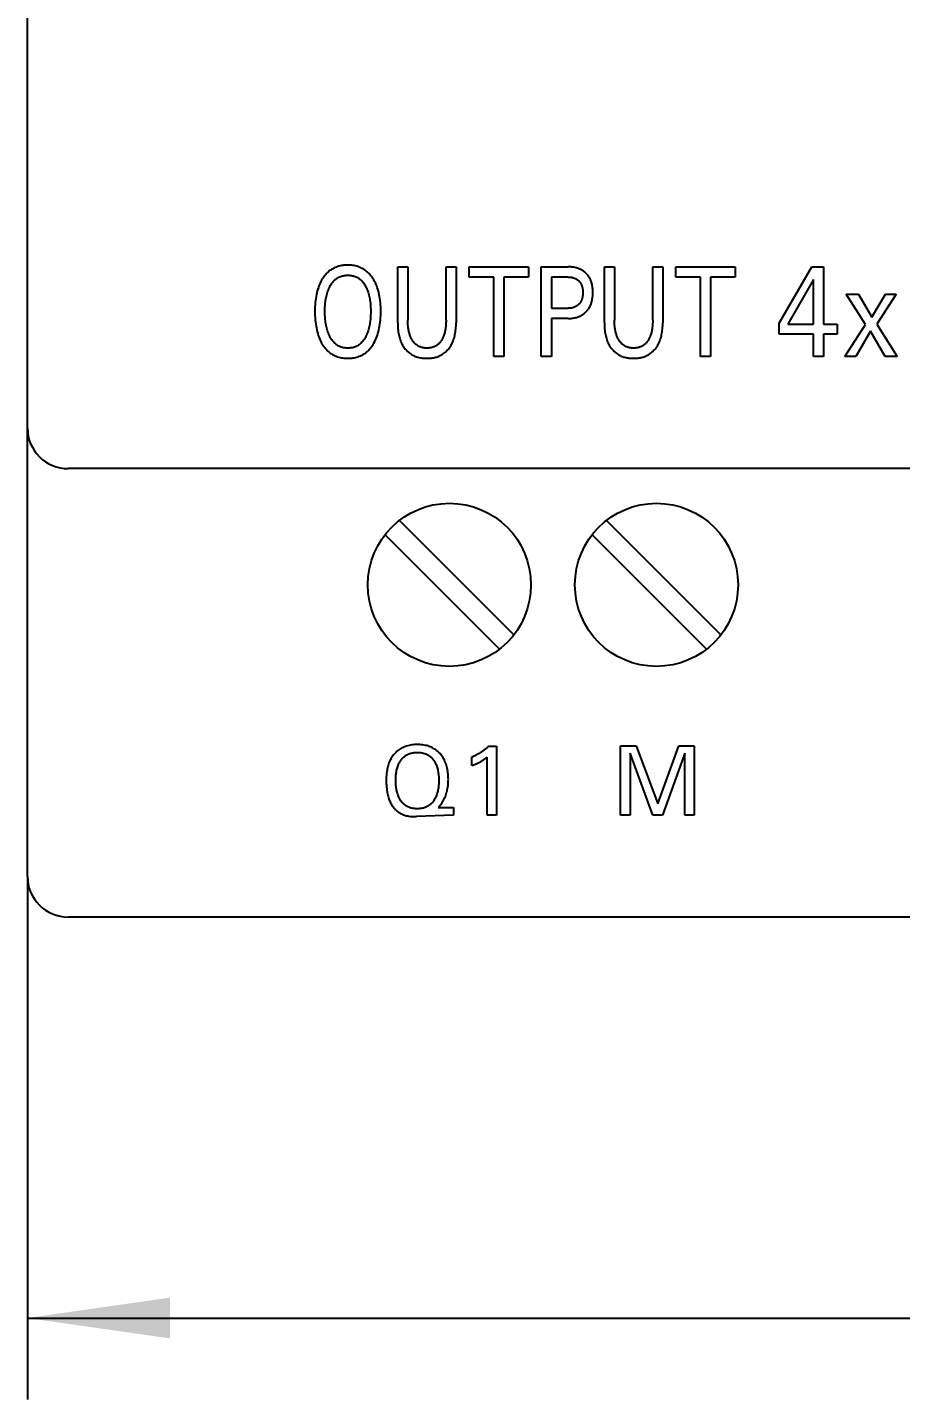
# Model space of a CAD drawing. Extents: x 0 to 420, y 0 to 297.
# Drawn here: x 136.8 to 158.21, y 151.84 to 185.49 of the extents above; entities that cross this region are included whole.
import ezdxf

# ---------------------------------------------------------------- set-up
doc = ezdxf.new("R2010")
doc.units = 0
doc.header["$LTSCALE"] = 23.1
doc.layers.get('0').update_dxf_attribs({"linetype": 'CONTINUOUS'})
doc.layers.add('10000_FRONT', color=7, linetype='CONTINUOUS')
doc.layers.add('10100_DIM_FRONT', color=7, linetype='CONTINUOUS')
doc.dimstyles.get("Standard").update_dxf_attribs({"dimtxt": 2.5, "dimasz": 2.5, "dimexe": 1.25, "dimexo": 0.625, "dimtad": 1, "dimcen": 2.5, "dimazin": 3, "dimtfac": 1, "dimtmove": 0, "dimatfit": 3})

# ---------------------------------------------------------------- blocks, each defined once
blk = doc.blocks.new('_FILLED')
at = {"color": 0, "linetype": 'BYBLOCK'}
blk.add_solid([(0, 0), (-1, 0.1429), (-1, -0.1429)], dxfattribs=at)
blk = doc.blocks.new('*D0')
at = {"layer": '10100_DIM_FRONT', "color": 7, "linetype": 'CONTINUOUS'}
for p, q in [((136.798, 164.673), (136.798, 151.841)), ((208.298, 164.673), (208.298, 151.841)), ((136.798, 153.841), (172.548, 153.841)), ((208.298, 153.841), (172.548, 153.841))]:
    blk.add_line(p, q, dxfattribs=at)
at = {"layer": '10100_DIM_FRONT', "color": 7, "linetype": 'CONTINUOUS', "xscale": 3.5, "yscale": 3.5, "zscale": 3.5, "rotation": 180}
blk.add_blockref('_FILLED', (136.798, 153.841), dxfattribs=at)
at = {"layer": '10100_DIM_FRONT', "color": 7, "linetype": 'CONTINUOUS', "xscale": 3.5, "yscale": 3.5, "zscale": 3.5}
blk.add_blockref('_FILLED', (208.298, 153.841), dxfattribs=at)

msp = doc.modelspace()

# ---------------------------------------------------------------- linework, layer by layer
at = {"layer": '10000_FRONT', "color": 7, "linetype": 'CONTINUOUS'}
for p, q in [((136.798, 164.673), (136.798, 252.673)), ((144.074, 179.389), (144.056, 179.364)), ((144.093, 179.413), (144.074, 179.389)), ((144.113, 179.437), (144.093, 179.413)), ((144.134, 179.459), (144.113, 179.437)), ((144.155, 179.481), (144.134, 179.459)), ((144.178, 179.501), (144.155, 179.481)), ((144.202, 179.521), (144.178, 179.501)), ((144.228, 179.541), (144.202, 179.521)), ((144.256, 179.559), (144.228, 179.541)), ((144.285, 179.576), (144.256, 179.559)), ((144.314, 179.592), (144.285, 179.576)), ((144.345, 179.606), (144.314, 179.592)), ((144.376, 179.619), (144.345, 179.606)), ((144.407, 179.63), (144.376, 179.619)), ((144.437, 179.639), (144.407, 179.63)), ((144.436, 179.369), (144.455, 179.378)), ((144.468, 179.647), (144.437, 179.639)), ((144.455, 179.378), (144.475, 179.386)), ((144.499, 179.653), (144.468, 179.647)), ((144.475, 179.386), (144.497, 179.394)), ((144.497, 179.394), (144.519, 179.4)), ((144.53, 179.658), (144.499, 179.653)), ((144.519, 179.4), (144.541, 179.405)), ((144.561, 179.662), (144.53, 179.658)), ((144.541, 179.405), (144.564, 179.41)), ((144.592, 179.664), (144.561, 179.662)), ((144.564, 179.41), (144.587, 179.413)), ((144.587, 179.413), (144.61, 179.415)), ((144.624, 179.666), (144.592, 179.664)), ((144.61, 179.415), (144.633, 179.416)), ((144.656, 179.666), (144.624, 179.666)), ((144.633, 179.416), (144.656, 179.417)), ((144.687, 179.666), (144.656, 179.666)), ((144.656, 179.417), (144.679, 179.416)), ((144.679, 179.416), (144.702, 179.415)), ((144.718, 179.664), (144.687, 179.666)), ((144.702, 179.415), (144.725, 179.413)), ((144.75, 179.662), (144.718, 179.664)), ((144.725, 179.413), (144.748, 179.41)), ((144.748, 179.41), (144.77, 179.405)), ((144.781, 179.658), (144.75, 179.662)), ((144.77, 179.405), (144.793, 179.4)), ((144.812, 179.653), (144.781, 179.658)), ((144.793, 179.4), (144.815, 179.394)), ((144.843, 179.646), (144.812, 179.653)), ((144.815, 179.394), (144.836, 179.386)), ((144.836, 179.386), (144.857, 179.378)), ((144.873, 179.639), (144.843, 179.646)), ((144.857, 179.378), (144.876, 179.369)), ((144.903, 179.63), (144.873, 179.639)), ((144.934, 179.619), (144.903, 179.63)), ((144.965, 179.606), (144.934, 179.619)), ((144.995, 179.592), (144.965, 179.606)), ((145.025, 179.576), (144.995, 179.592)), ((145.054, 179.559), (145.025, 179.576)), ((145.081, 179.54), (145.054, 179.559)), ((145.108, 179.52), (145.081, 179.54)), ((145.132, 179.5), (145.108, 179.52)), ((145.154, 179.48), (145.132, 179.5)), ((145.176, 179.458), (145.154, 179.48)), ((145.197, 179.435), (145.176, 179.458)), ((145.216, 179.412), (145.197, 179.435)), ((145.235, 179.388), (145.216, 179.412)), ((145.253, 179.363), (145.235, 179.388)), ((145.879, 178.252), (145.879, 179.623)), ((145.879, 179.623), (146.126, 179.623)), ((146.126, 179.623), (146.126, 178.318)), ((147.066, 178.318), (147.066, 179.623)), ((147.066, 179.623), (147.311, 179.623)), ((147.311, 179.623), (147.311, 178.252)), ((147.629, 179.373), (147.629, 179.623)), ((147.629, 179.623), (149.086, 179.623)), ((148.234, 179.373), (147.629, 179.373)), ((148.234, 177.423), (148.234, 179.373)), ((148.481, 179.373), (148.481, 177.423)), ((149.086, 179.373), (148.481, 179.373)), ((149.086, 179.623), (149.086, 179.373)), ((149.402, 177.423), (149.402, 179.623)), ((149.402, 179.623), (150.057, 179.623)), ((149.648, 179.373), (149.648, 178.606)), ((150.057, 179.373), (149.648, 179.373)), ((150.081, 179.622), (150.057, 179.623)), ((150.057, 179.373), (150.072, 179.373)), ((150.072, 179.373), (150.086, 179.372)), ((150.105, 179.621), (150.081, 179.622)), ((150.129, 179.62), (150.105, 179.621)), ((150.153, 179.618), (150.129, 179.62)), ((150.177, 179.615), (150.153, 179.618)), ((150.2, 179.611), (150.177, 179.615)), ((150.224, 179.606), (150.2, 179.611)), ((150.245, 179.602), (150.224, 179.606)), ((150.266, 179.596), (150.245, 179.602)), ((150.286, 179.59), (150.266, 179.596)), ((150.307, 179.583), (150.286, 179.59)), ((150.327, 179.575), (150.307, 179.583)), ((150.347, 179.567), (150.327, 179.575)), ((150.367, 179.558), (150.347, 179.567)), ((150.385, 179.548), (150.367, 179.558)), ((150.403, 179.538), (150.385, 179.548)), ((150.42, 179.527), (150.403, 179.538)), ((150.437, 179.515), (150.42, 179.527)), ((150.454, 179.503), (150.437, 179.515)), ((150.47, 179.49), (150.454, 179.503)), ((150.486, 179.476), (150.47, 179.49)), ((150.502, 179.46), (150.486, 179.476)), ((150.519, 179.443), (150.502, 179.46)), ((150.534, 179.426), (150.519, 179.443)), ((150.548, 179.408), (150.534, 179.426)), ((150.562, 179.389), (150.548, 179.408)), ((150.575, 179.37), (150.562, 179.389)), ((150.949, 178.252), (150.949, 179.623)), ((150.949, 179.623), (151.195, 179.623)), ((151.195, 179.623), (151.195, 178.318)), ((152.135, 178.318), (152.135, 179.623)), ((152.135, 179.623), (152.38, 179.623)), ((152.38, 179.623), (152.38, 178.252)), ((152.699, 179.373), (152.699, 179.623)), ((152.699, 179.623), (154.155, 179.623)), ((153.304, 179.373), (152.699, 179.373)), ((153.304, 177.423), (153.304, 179.373)), ((153.55, 179.373), (153.55, 177.423)), ((154.155, 179.373), (153.55, 179.373)), ((154.155, 179.623), (154.155, 179.373)), ((155.239, 178.238), (156.035, 179.623)), ((156.035, 179.623), (156.32, 179.623)), ((156.32, 179.623), (156.32, 178.213)), ((143.918, 179.074), (143.906, 179.03)), ((143.933, 179.118), (143.918, 179.074)), ((143.946, 179.155), (143.933, 179.118)), ((143.961, 179.191), (143.946, 179.155)), ((143.977, 179.226), (143.961, 179.191)), ((143.994, 179.261), (143.977, 179.226)), ((144.013, 179.296), (143.994, 179.261)), ((144.033, 179.329), (144.013, 179.296)), ((144.039, 179.339), (144.033, 179.329)), ((144.056, 179.364), (144.039, 179.339)), ((144.167, 179.031), (144.178, 179.059)), ((144.178, 179.059), (144.189, 179.087)), ((144.189, 179.087), (144.202, 179.115)), ((144.202, 179.115), (144.216, 179.142)), ((144.216, 179.142), (144.227, 179.163)), ((144.227, 179.163), (144.239, 179.184)), ((144.239, 179.184), (144.252, 179.204)), ((144.252, 179.204), (144.266, 179.223)), ((144.266, 179.223), (144.281, 179.242)), ((144.281, 179.242), (144.296, 179.261)), ((144.296, 179.261), (144.312, 179.278)), ((144.312, 179.278), (144.329, 179.295)), ((144.329, 179.295), (144.345, 179.309)), ((144.345, 179.309), (144.362, 179.323)), ((144.362, 179.323), (144.38, 179.336)), ((144.38, 179.336), (144.398, 179.348)), ((144.398, 179.348), (144.416, 179.359)), ((144.416, 179.359), (144.436, 179.369)), ((144.876, 179.369), (144.896, 179.359)), ((144.896, 179.359), (144.914, 179.348)), ((144.914, 179.348), (144.933, 179.336)), ((144.933, 179.336), (144.95, 179.323)), ((144.95, 179.323), (144.967, 179.309)), ((144.967, 179.309), (144.983, 179.295)), ((144.983, 179.295), (145, 179.278)), ((145, 179.278), (145.017, 179.261)), ((145.017, 179.261), (145.032, 179.242)), ((145.032, 179.242), (145.046, 179.223)), ((145.046, 179.223), (145.06, 179.204)), ((145.06, 179.204), (145.073, 179.184)), ((145.073, 179.184), (145.085, 179.163)), ((145.085, 179.163), (145.097, 179.142)), ((145.097, 179.142), (145.101, 179.135)), ((145.101, 179.135), (145.113, 179.109)), ((145.113, 179.109), (145.125, 179.082)), ((145.125, 179.082), (145.136, 179.055)), ((145.136, 179.055), (145.146, 179.028)), ((145.271, 179.337), (145.253, 179.363)), ((145.292, 179.302), (145.271, 179.337)), ((145.312, 179.266), (145.292, 179.302)), ((145.331, 179.23), (145.312, 179.266)), ((145.348, 179.192), (145.331, 179.23)), ((145.364, 179.154), (145.348, 179.192)), ((145.379, 179.116), (145.364, 179.154)), ((145.393, 179.072), (145.379, 179.116)), ((145.406, 179.028), (145.393, 179.072)), ((150.086, 179.372), (150.101, 179.372)), ((150.101, 179.372), (150.115, 179.37)), ((150.115, 179.37), (150.13, 179.368)), ((150.13, 179.368), (150.144, 179.366)), ((150.144, 179.366), (150.158, 179.363)), ((150.158, 179.363), (150.171, 179.36)), ((150.171, 179.36), (150.183, 179.357)), ((150.183, 179.357), (150.196, 179.353)), ((150.196, 179.353), (150.208, 179.349)), ((150.208, 179.349), (150.22, 179.344)), ((150.22, 179.344), (150.232, 179.339)), ((150.232, 179.339), (150.244, 179.334)), ((150.244, 179.334), (150.255, 179.328)), ((150.255, 179.328), (150.265, 179.322)), ((150.265, 179.322), (150.276, 179.315)), ((150.276, 179.315), (150.286, 179.308)), ((150.286, 179.308), (150.296, 179.3)), ((150.296, 179.3), (150.305, 179.293)), ((150.305, 179.293), (150.314, 179.284)), ((150.314, 179.284), (150.324, 179.275)), ((150.324, 179.275), (150.334, 179.264)), ((150.334, 179.264), (150.343, 179.254)), ((150.343, 179.254), (150.351, 179.243)), ((150.351, 179.243), (150.359, 179.231)), ((150.359, 179.231), (150.366, 179.22)), ((150.366, 179.22), (150.373, 179.208)), ((150.373, 179.208), (150.379, 179.196)), ((150.379, 179.196), (150.385, 179.184)), ((150.385, 179.184), (150.39, 179.172)), ((150.39, 179.172), (150.394, 179.16)), ((150.394, 179.16), (150.399, 179.148)), ((150.399, 179.148), (150.402, 179.136)), ((150.402, 179.136), (150.406, 179.123)), ((150.406, 179.123), (150.409, 179.11)), ((150.409, 179.11), (150.412, 179.094)), ((150.412, 179.094), (150.415, 179.077)), ((150.415, 179.077), (150.417, 179.06)), ((150.417, 179.06), (150.419, 179.043)), ((150.419, 179.043), (150.42, 179.027)), ((150.587, 179.35), (150.575, 179.37)), ((150.597, 179.331), (150.587, 179.35)), ((150.606, 179.312), (150.597, 179.331)), ((150.615, 179.292), (150.606, 179.312)), ((150.623, 179.272), (150.615, 179.292)), ((150.63, 179.252), (150.623, 179.272)), ((150.636, 179.231), (150.63, 179.252)), ((150.642, 179.211), (150.636, 179.231)), ((150.647, 179.19), (150.642, 179.211)), ((150.653, 179.163), (150.647, 179.19)), ((150.657, 179.135), (150.653, 179.163)), ((150.661, 179.107), (150.657, 179.135)), ((150.664, 179.08), (150.661, 179.107)), ((150.666, 179.052), (150.664, 179.08)), ((150.667, 179.024), (150.666, 179.052)), ((156.078, 179.309), (155.45, 178.213)), ((156.078, 178.213), (156.078, 179.309)), ((143.857, 178.746), (143.853, 178.694)), ((143.862, 178.798), (143.857, 178.746)), ((143.869, 178.85), (143.862, 178.798)), ((143.876, 178.896), (143.869, 178.85)), ((143.885, 178.941), (143.876, 178.896)), ((143.894, 178.986), (143.885, 178.941)), ((143.906, 179.03), (143.894, 178.986)), ((144.099, 178.675), (144.103, 178.722)), ((144.103, 178.722), (144.108, 178.77)), ((144.108, 178.77), (144.112, 178.804)), ((144.112, 178.804), (144.118, 178.838)), ((144.118, 178.838), (144.124, 178.872)), ((144.124, 178.872), (144.131, 178.906)), ((144.131, 178.906), (144.139, 178.939)), ((144.139, 178.939), (144.148, 178.973)), ((144.148, 178.973), (144.157, 179.002)), ((144.157, 179.002), (144.167, 179.031)), ((145.146, 179.028), (145.156, 179.001)), ((145.156, 179.001), (145.164, 178.973)), ((145.164, 178.973), (145.173, 178.939)), ((145.173, 178.939), (145.181, 178.906)), ((145.181, 178.906), (145.189, 178.872)), ((145.189, 178.872), (145.195, 178.838)), ((145.195, 178.838), (145.2, 178.804)), ((145.2, 178.804), (145.205, 178.77)), ((145.205, 178.77), (145.21, 178.722)), ((145.21, 178.722), (145.214, 178.675)), ((145.417, 178.984), (145.406, 179.028)), ((145.427, 178.939), (145.417, 178.984)), ((145.436, 178.894), (145.427, 178.939)), ((145.443, 178.849), (145.436, 178.894)), ((145.45, 178.797), (145.443, 178.849)), ((145.456, 178.745), (145.45, 178.797)), ((145.46, 178.693), (145.456, 178.745)), ((150.325, 178.708), (150.316, 178.698)), ((150.335, 178.718), (150.325, 178.708)), ((150.344, 178.729), (150.335, 178.718)), ((150.352, 178.74), (150.344, 178.729)), ((150.36, 178.752), (150.352, 178.74)), ((150.367, 178.764), (150.36, 178.752)), ((150.374, 178.776), (150.367, 178.764)), ((150.38, 178.788), (150.374, 178.776)), ((150.385, 178.799), (150.38, 178.788)), ((150.39, 178.811), (150.385, 178.799)), ((150.395, 178.824), (150.39, 178.811)), ((150.399, 178.836), (150.395, 178.824)), ((150.403, 178.849), (150.399, 178.836)), ((150.406, 178.861), (150.403, 178.849)), ((150.409, 178.874), (150.406, 178.861)), ((150.412, 178.891), (150.409, 178.874)), ((150.415, 178.908), (150.412, 178.891)), ((150.417, 178.925), (150.415, 178.908)), ((150.419, 178.942), (150.417, 178.925)), ((150.42, 178.959), (150.419, 178.942)), ((150.42, 179.027), (150.42, 179.01)), ((150.42, 179.01), (150.42, 178.993)), ((150.42, 178.993), (150.42, 178.976)), ((150.42, 178.976), (150.42, 178.959)), ((150.616, 178.695), (150.623, 178.715)), ((150.623, 178.715), (150.63, 178.736)), ((150.63, 178.736), (150.637, 178.757)), ((150.637, 178.757), (150.642, 178.778)), ((150.642, 178.778), (150.647, 178.799)), ((150.647, 178.799), (150.653, 178.827)), ((150.653, 178.827), (150.658, 178.855)), ((150.658, 178.855), (150.661, 178.883)), ((150.661, 178.883), (150.664, 178.911)), ((150.664, 178.911), (150.666, 178.939)), ((150.666, 178.939), (150.667, 178.968)), ((150.667, 178.996), (150.667, 179.024)), ((150.667, 178.968), (150.667, 178.996)), ((157.351, 178.207), (156.88, 178.955)), ((156.88, 178.955), (157.184, 178.955)), ((157.184, 178.955), (157.51, 178.389)), ((157.51, 178.389), (157.841, 178.955)), ((158.107, 178.955), (157.635, 178.221)), ((157.841, 178.955), (158.107, 178.955)), ((143.85, 178.641), (143.848, 178.589)), ((143.848, 178.589), (143.848, 178.536)), ((143.848, 178.536), (143.848, 178.482)), ((143.848, 178.482), (143.85, 178.429)), ((143.853, 178.694), (143.85, 178.641)), ((143.85, 178.429), (143.852, 178.376)), ((143.852, 178.376), (143.856, 178.322)), ((144.094, 178.533), (144.095, 178.58)), ((144.095, 178.485), (144.094, 178.533)), ((144.095, 178.58), (144.096, 178.628)), ((144.096, 178.436), (144.095, 178.485)), ((144.096, 178.628), (144.099, 178.675)), ((144.099, 178.388), (144.096, 178.436)), ((144.103, 178.34), (144.099, 178.388)), ((145.214, 178.388), (145.21, 178.339)), ((145.214, 178.675), (145.216, 178.628)), ((145.216, 178.436), (145.214, 178.388)), ((145.216, 178.628), (145.218, 178.58)), ((145.218, 178.484), (145.216, 178.436)), ((145.218, 178.58), (145.218, 178.533)), ((145.218, 178.533), (145.218, 178.484)), ((145.456, 178.323), (145.46, 178.376)), ((145.463, 178.641), (145.46, 178.693)), ((145.46, 178.376), (145.463, 178.429)), ((145.464, 178.588), (145.463, 178.641)), ((145.463, 178.429), (145.464, 178.483)), ((145.465, 178.536), (145.464, 178.588)), ((145.464, 178.483), (145.465, 178.536)), ((149.648, 178.606), (150.057, 178.606)), ((150.072, 178.606), (150.057, 178.606)), ((150.087, 178.607), (150.072, 178.606)), ((150.101, 178.608), (150.087, 178.607)), ((150.116, 178.609), (150.101, 178.608)), ((150.13, 178.611), (150.116, 178.609)), ((150.145, 178.613), (150.13, 178.611)), ((150.159, 178.616), (150.145, 178.613)), ((150.154, 178.362), (150.178, 178.365)), ((150.172, 178.619), (150.159, 178.616)), ((150.184, 178.623), (150.172, 178.619)), ((150.178, 178.365), (150.202, 178.369)), ((150.197, 178.627), (150.184, 178.623)), ((150.209, 178.631), (150.197, 178.627)), ((150.202, 178.369), (150.226, 178.373)), ((150.221, 178.636), (150.209, 178.631)), ((150.233, 178.641), (150.221, 178.636)), ((150.226, 178.373), (150.247, 178.378)), ((150.245, 178.647), (150.233, 178.641)), ((150.256, 178.653), (150.245, 178.647)), ((150.247, 178.378), (150.268, 178.384)), ((150.267, 178.659), (150.256, 178.653)), ((150.277, 178.666), (150.267, 178.659)), ((150.268, 178.384), (150.289, 178.39)), ((150.287, 178.674), (150.277, 178.666)), ((150.297, 178.681), (150.287, 178.674)), ((150.289, 178.39), (150.31, 178.398)), ((150.306, 178.69), (150.297, 178.681)), ((150.316, 178.698), (150.306, 178.69)), ((150.31, 178.398), (150.33, 178.406)), ((150.33, 178.406), (150.35, 178.414)), ((150.35, 178.414), (150.369, 178.424)), ((150.369, 178.424), (150.388, 178.434)), ((150.388, 178.434), (150.406, 178.444)), ((150.406, 178.444), (150.423, 178.456)), ((150.423, 178.456), (150.44, 178.468)), ((150.44, 178.468), (150.457, 178.48)), ((150.457, 178.48), (150.473, 178.494)), ((150.473, 178.494), (150.488, 178.508)), ((150.488, 178.508), (150.505, 178.524)), ((150.505, 178.524), (150.521, 178.541)), ((150.521, 178.541), (150.536, 178.559)), ((150.536, 178.559), (150.55, 178.577)), ((150.55, 178.577), (150.563, 178.596)), ((150.563, 178.596), (150.576, 178.616)), ((150.576, 178.616), (150.588, 178.636)), ((150.588, 178.636), (150.598, 178.655)), ((150.598, 178.655), (150.607, 178.675)), ((150.607, 178.675), (150.616, 178.695)), ((143.856, 178.322), (143.862, 178.269)), ((143.862, 178.269), (143.868, 178.216)), ((143.868, 178.216), (143.876, 178.17)), ((143.876, 178.17), (143.884, 178.124)), ((143.884, 178.124), (143.894, 178.078)), ((143.894, 178.078), (143.905, 178.033)), ((143.905, 178.033), (143.917, 177.988)), ((144.108, 178.292), (144.103, 178.34)), ((144.112, 178.257), (144.108, 178.292)), ((144.117, 178.222), (144.112, 178.257)), ((144.123, 178.188), (144.117, 178.222)), ((144.13, 178.153), (144.123, 178.188)), ((144.138, 178.119), (144.13, 178.153)), ((144.147, 178.085), (144.138, 178.119)), ((144.156, 178.056), (144.147, 178.085)), ((144.165, 178.026), (144.156, 178.056)), ((145.157, 178.055), (145.147, 178.026)), ((145.165, 178.084), (145.157, 178.055)), ((145.174, 178.118), (145.165, 178.084)), ((145.182, 178.153), (145.174, 178.118)), ((145.189, 178.187), (145.182, 178.153)), ((145.195, 178.222), (145.189, 178.187)), ((145.2, 178.256), (145.195, 178.222)), ((145.205, 178.291), (145.2, 178.256)), ((145.21, 178.339), (145.205, 178.291)), ((145.395, 177.989), (145.408, 178.033)), ((145.408, 178.033), (145.419, 178.079)), ((145.419, 178.079), (145.428, 178.124)), ((145.428, 178.124), (145.437, 178.17)), ((145.437, 178.17), (145.444, 178.216)), ((145.444, 178.216), (145.451, 178.269)), ((145.451, 178.269), (145.456, 178.323)), ((145.879, 178.252), (145.88, 178.215)), ((145.88, 178.215), (145.881, 178.179)), ((145.881, 178.179), (145.883, 178.142)), ((145.883, 178.142), (145.886, 178.105)), ((145.886, 178.105), (145.889, 178.068)), ((145.889, 178.068), (145.894, 178.032)), ((145.894, 178.032), (145.9, 177.995)), ((146.126, 178.286), (146.126, 178.318)), ((146.127, 178.254), (146.126, 178.286)), ((146.129, 178.223), (146.127, 178.254)), ((146.131, 178.191), (146.129, 178.223)), ((146.134, 178.159), (146.131, 178.191)), ((146.138, 178.128), (146.134, 178.159)), ((146.141, 178.104), (146.138, 178.128)), ((146.145, 178.081), (146.141, 178.104)), ((146.15, 178.058), (146.145, 178.081)), ((146.155, 178.035), (146.15, 178.058)), ((146.16, 178.012), (146.155, 178.035)), ((147.037, 178.034), (147.032, 178.011)), ((147.042, 178.057), (147.037, 178.034)), ((147.047, 178.08), (147.042, 178.057)), ((147.05, 178.104), (147.047, 178.08)), ((147.054, 178.127), (147.05, 178.104)), ((147.058, 178.159), (147.054, 178.127)), ((147.061, 178.191), (147.058, 178.159)), ((147.063, 178.222), (147.061, 178.191)), ((147.064, 178.254), (147.063, 178.222)), ((147.065, 178.286), (147.064, 178.254)), ((147.066, 178.318), (147.065, 178.286)), ((147.29, 177.995), (147.296, 178.032)), ((147.296, 178.032), (147.301, 178.068)), ((147.301, 178.068), (147.305, 178.105)), ((147.305, 178.105), (147.308, 178.142)), ((147.308, 178.142), (147.31, 178.179)), ((147.31, 178.179), (147.311, 178.215)), ((147.311, 178.215), (147.311, 178.252)), ((149.648, 178.357), (149.648, 177.423)), ((150.057, 178.357), (149.648, 178.357)), ((150.057, 178.357), (150.082, 178.357)), ((150.082, 178.357), (150.106, 178.358)), ((150.106, 178.358), (150.13, 178.359)), ((150.13, 178.359), (150.154, 178.362)), ((150.949, 178.252), (150.949, 178.215)), ((150.949, 178.215), (150.95, 178.179)), ((150.95, 178.179), (150.952, 178.142)), ((150.952, 178.142), (150.955, 178.105)), ((150.955, 178.105), (150.959, 178.068)), ((150.959, 178.068), (150.963, 178.032)), ((150.963, 178.032), (150.969, 177.995)), ((151.196, 178.286), (151.195, 178.318)), ((151.196, 178.254), (151.196, 178.286)), ((151.198, 178.223), (151.196, 178.254)), ((151.2, 178.191), (151.198, 178.223)), ((151.203, 178.159), (151.2, 178.191)), ((151.207, 178.128), (151.203, 178.159)), ((151.211, 178.104), (151.207, 178.128)), ((151.215, 178.081), (151.211, 178.104)), ((151.219, 178.058), (151.215, 178.081)), ((151.224, 178.035), (151.219, 178.058)), ((151.23, 178.012), (151.224, 178.035)), ((152.107, 178.034), (152.101, 178.011)), ((152.112, 178.057), (152.107, 178.034)), ((152.116, 178.08), (152.112, 178.057)), ((152.12, 178.104), (152.116, 178.08)), ((152.123, 178.127), (152.12, 178.104)), ((152.127, 178.159), (152.123, 178.127)), ((152.13, 178.191), (152.127, 178.159)), ((152.132, 178.222), (152.13, 178.191)), ((152.134, 178.254), (152.132, 178.222)), ((152.135, 178.286), (152.134, 178.254)), ((152.135, 178.318), (152.135, 178.286)), ((152.36, 177.995), (152.366, 178.032)), ((152.366, 178.032), (152.37, 178.068)), ((152.37, 178.068), (152.374, 178.105)), ((152.374, 178.105), (152.377, 178.142)), ((152.377, 178.142), (152.379, 178.179)), ((152.379, 178.179), (152.38, 178.215)), ((152.38, 178.215), (152.38, 178.252)), ((155.239, 177.973), (155.239, 178.238)), ((155.45, 178.213), (156.078, 178.213)), ((156.32, 178.213), (156.661, 178.213)), ((156.661, 178.213), (156.661, 177.973)), ((156.845, 177.423), (157.351, 178.207)), ((157.474, 178.043), (157.116, 177.423)), ((157.835, 177.423), (157.474, 178.043)), ((157.635, 178.221), (158.127, 177.423)), ((143.917, 177.988), (143.931, 177.943)), ((143.931, 177.943), (143.945, 177.904)), ((143.945, 177.904), (143.96, 177.866)), ((143.96, 177.866), (143.977, 177.827)), ((143.977, 177.827), (143.995, 177.79)), ((143.995, 177.79), (144.014, 177.753)), ((144.014, 177.753), (144.036, 177.717)), ((144.036, 177.717), (144.052, 177.691)), ((144.052, 177.691), (144.07, 177.666)), ((144.176, 177.997), (144.165, 178.026)), ((144.187, 177.968), (144.176, 177.997)), ((144.2, 177.94), (144.187, 177.968)), ((144.213, 177.912), (144.2, 177.94)), ((144.225, 177.891), (144.213, 177.912)), ((144.237, 177.87), (144.225, 177.891)), ((144.25, 177.849), (144.237, 177.87)), ((144.263, 177.829), (144.25, 177.849)), ((144.278, 177.809), (144.263, 177.829)), ((144.293, 177.79), (144.278, 177.809)), ((144.309, 177.772), (144.293, 177.79)), ((144.326, 177.755), (144.309, 177.772)), ((144.342, 177.74), (144.326, 177.755)), ((144.359, 177.726), (144.342, 177.74)), ((144.377, 177.712), (144.359, 177.726)), ((144.395, 177.7), (144.377, 177.712)), ((144.414, 177.688), (144.395, 177.7)), ((144.916, 177.7), (144.898, 177.688)), ((144.935, 177.712), (144.916, 177.7)), ((144.952, 177.726), (144.935, 177.712)), ((144.969, 177.74), (144.952, 177.726)), ((144.986, 177.755), (144.969, 177.74)), ((145.003, 177.772), (144.986, 177.755)), ((145.019, 177.79), (145.003, 177.772)), ((145.035, 177.809), (145.019, 177.79)), ((145.049, 177.829), (145.035, 177.809)), ((145.063, 177.849), (145.049, 177.829)), ((145.076, 177.87), (145.063, 177.849)), ((145.088, 177.891), (145.076, 177.87)), ((145.099, 177.912), (145.088, 177.891)), ((145.113, 177.94), (145.099, 177.912)), ((145.125, 177.968), (145.113, 177.94)), ((145.137, 177.997), (145.125, 177.968)), ((145.147, 178.026), (145.137, 177.997)), ((145.241, 177.667), (145.259, 177.693)), ((145.259, 177.693), (145.276, 177.719)), ((145.276, 177.719), (145.297, 177.755)), ((145.297, 177.755), (145.317, 177.791)), ((145.317, 177.791), (145.335, 177.829)), ((145.335, 177.829), (145.352, 177.867)), ((145.352, 177.867), (145.367, 177.905)), ((145.367, 177.905), (145.381, 177.944)), ((145.381, 177.944), (145.395, 177.989)), ((145.9, 177.995), (145.906, 177.964)), ((145.906, 177.964), (145.913, 177.933)), ((145.913, 177.933), (145.921, 177.902)), ((145.921, 177.902), (145.93, 177.871)), ((145.93, 177.871), (145.939, 177.84)), ((145.939, 177.84), (145.95, 177.81)), ((145.95, 177.81), (145.962, 177.781)), ((145.962, 177.781), (145.974, 177.754)), ((145.974, 177.754), (145.987, 177.728)), ((145.987, 177.728), (146.001, 177.703)), ((146.001, 177.703), (146.016, 177.678)), ((146.167, 177.989), (146.16, 178.012)), ((146.174, 177.966), (146.167, 177.989)), ((146.18, 177.946), (146.174, 177.966)), ((146.188, 177.927), (146.18, 177.946)), ((146.196, 177.907), (146.188, 177.927)), ((146.204, 177.888), (146.196, 177.907)), ((146.213, 177.869), (146.204, 177.888)), ((146.223, 177.851), (146.213, 177.869)), ((146.233, 177.833), (146.223, 177.851)), ((146.242, 177.819), (146.233, 177.833)), ((146.251, 177.805), (146.242, 177.819)), ((146.261, 177.792), (146.251, 177.805)), ((146.271, 177.778), (146.261, 177.792)), ((146.281, 177.766), (146.271, 177.778)), ((146.292, 177.753), (146.281, 177.766)), ((146.303, 177.741), (146.292, 177.753)), ((146.315, 177.73), (146.303, 177.741)), ((146.328, 177.719), (146.315, 177.73)), ((146.341, 177.708), (146.328, 177.719)), ((146.355, 177.698), (146.341, 177.708)), ((146.37, 177.689), (146.355, 177.698)), ((146.838, 177.698), (146.823, 177.688)), ((146.852, 177.708), (146.838, 177.698)), ((146.866, 177.719), (146.852, 177.708)), ((146.878, 177.73), (146.866, 177.719)), ((146.89, 177.741), (146.878, 177.73)), ((146.901, 177.753), (146.89, 177.741)), ((146.912, 177.766), (146.901, 177.753)), ((146.922, 177.778), (146.912, 177.766)), ((146.932, 177.792), (146.922, 177.778)), ((146.942, 177.805), (146.932, 177.792)), ((146.951, 177.819), (146.942, 177.805)), ((146.96, 177.833), (146.951, 177.819)), ((146.97, 177.851), (146.96, 177.833)), ((146.979, 177.869), (146.97, 177.851)), ((146.988, 177.888), (146.979, 177.869)), ((146.997, 177.907), (146.988, 177.888)), ((147.005, 177.926), (146.997, 177.907)), ((147.012, 177.946), (147.005, 177.926)), ((147.018, 177.966), (147.012, 177.946)), ((147.025, 177.988), (147.018, 177.966)), ((147.032, 178.011), (147.025, 177.988)), ((147.174, 177.678), (147.189, 177.703)), ((147.189, 177.703), (147.203, 177.728)), ((147.203, 177.728), (147.216, 177.754)), ((147.216, 177.754), (147.228, 177.781)), ((147.228, 177.781), (147.24, 177.81)), ((147.24, 177.81), (147.251, 177.84)), ((147.251, 177.84), (147.261, 177.871)), ((147.261, 177.871), (147.27, 177.902)), ((147.27, 177.902), (147.277, 177.933)), ((147.277, 177.933), (147.284, 177.964)), ((147.284, 177.964), (147.29, 177.995)), ((150.969, 177.995), (150.975, 177.964)), ((150.975, 177.964), (150.982, 177.933)), ((150.982, 177.933), (150.99, 177.902)), ((150.99, 177.902), (150.999, 177.871)), ((150.999, 177.871), (151.009, 177.84)), ((151.009, 177.84), (151.02, 177.81)), ((151.02, 177.81), (151.032, 177.781)), ((151.032, 177.781), (151.044, 177.754)), ((151.044, 177.754), (151.057, 177.728)), ((151.057, 177.728), (151.07, 177.703)), ((151.07, 177.703), (151.085, 177.678)), ((151.236, 177.989), (151.23, 178.012)), ((151.243, 177.966), (151.236, 177.989)), ((151.25, 177.946), (151.243, 177.966)), ((151.257, 177.927), (151.25, 177.946)), ((151.265, 177.907), (151.257, 177.927)), ((151.273, 177.888), (151.265, 177.907)), ((151.282, 177.869), (151.273, 177.888)), ((151.292, 177.851), (151.282, 177.869)), ((151.303, 177.833), (151.292, 177.851)), ((151.311, 177.819), (151.303, 177.833)), ((151.32, 177.805), (151.311, 177.819)), ((151.33, 177.792), (151.32, 177.805)), ((151.34, 177.778), (151.33, 177.792)), ((151.35, 177.766), (151.34, 177.778)), ((151.361, 177.753), (151.35, 177.766)), ((151.373, 177.741), (151.361, 177.753)), ((151.385, 177.73), (151.373, 177.741)), ((151.397, 177.719), (151.385, 177.73)), ((151.411, 177.708), (151.397, 177.719)), ((151.425, 177.698), (151.411, 177.708)), ((151.439, 177.689), (151.425, 177.698)), ((151.907, 177.698), (151.893, 177.688)), ((151.922, 177.708), (151.907, 177.698)), ((151.935, 177.719), (151.922, 177.708)), ((151.947, 177.73), (151.935, 177.719)), ((151.959, 177.741), (151.947, 177.73)), ((151.971, 177.753), (151.959, 177.741)), ((151.981, 177.766), (151.971, 177.753)), ((151.992, 177.778), (151.981, 177.766)), ((152.002, 177.792), (151.992, 177.778)), ((152.011, 177.805), (152.002, 177.792)), ((152.02, 177.819), (152.011, 177.805)), ((152.029, 177.833), (152.02, 177.819)), ((152.039, 177.851), (152.029, 177.833)), ((152.049, 177.869), (152.039, 177.851)), ((152.058, 177.888), (152.049, 177.869)), ((152.066, 177.907), (152.058, 177.888)), ((152.074, 177.926), (152.066, 177.907)), ((152.081, 177.946), (152.074, 177.926)), ((152.088, 177.966), (152.081, 177.946)), ((152.095, 177.988), (152.088, 177.966)), ((152.101, 178.011), (152.095, 177.988)), ((152.244, 177.678), (152.259, 177.703)), ((152.259, 177.703), (152.272, 177.728)), ((152.272, 177.728), (152.285, 177.754)), ((152.285, 177.754), (152.297, 177.781)), ((152.297, 177.781), (152.309, 177.81)), ((152.309, 177.81), (152.32, 177.84)), ((152.32, 177.84), (152.33, 177.871)), ((152.33, 177.871), (152.339, 177.902)), ((152.339, 177.902), (152.347, 177.933)), ((152.347, 177.933), (152.354, 177.964)), ((152.354, 177.964), (152.36, 177.995)), ((156.078, 177.973), (155.239, 177.973)), ((156.078, 177.423), (156.078, 177.973)), ((156.32, 177.973), (156.32, 177.423)), ((156.661, 177.973), (156.32, 177.973)), ((144.07, 177.666), (144.089, 177.641)), ((144.089, 177.641), (144.109, 177.617)), ((144.109, 177.617), (144.13, 177.593)), ((144.13, 177.593), (144.151, 177.571)), ((144.151, 177.571), (144.174, 177.55)), ((144.174, 177.55), (144.198, 177.529)), ((144.198, 177.529), (144.224, 177.509)), ((144.224, 177.509), (144.252, 177.49)), ((144.252, 177.49), (144.281, 177.472)), ((144.281, 177.472), (144.311, 177.456)), ((144.311, 177.456), (144.341, 177.441)), ((144.341, 177.441), (144.373, 177.428)), ((144.373, 177.428), (144.404, 177.417)), ((144.404, 177.417), (144.435, 177.407)), ((144.433, 177.678), (144.414, 177.688)), ((144.453, 177.668), (144.433, 177.678)), ((144.435, 177.407), (144.466, 177.399)), ((144.474, 177.66), (144.453, 177.668)), ((144.466, 177.399), (144.497, 177.393)), ((144.495, 177.652), (144.474, 177.66)), ((144.518, 177.646), (144.495, 177.652)), ((144.497, 177.393), (144.528, 177.388)), ((144.54, 177.64), (144.518, 177.646)), ((144.528, 177.388), (144.56, 177.384)), ((144.563, 177.636), (144.54, 177.64)), ((144.56, 177.384), (144.592, 177.381)), ((144.586, 177.633), (144.563, 177.636)), ((144.609, 177.63), (144.586, 177.633)), ((144.592, 177.381), (144.624, 177.38)), ((144.632, 177.629), (144.609, 177.63)), ((144.624, 177.38), (144.656, 177.379)), ((144.656, 177.628), (144.632, 177.629)), ((144.679, 177.629), (144.656, 177.628)), ((144.656, 177.379), (144.688, 177.38)), ((144.702, 177.63), (144.679, 177.629)), ((144.688, 177.38), (144.719, 177.381)), ((144.725, 177.633), (144.702, 177.63)), ((144.719, 177.381), (144.751, 177.384)), ((144.748, 177.636), (144.725, 177.633)), ((144.771, 177.64), (144.748, 177.636)), ((144.751, 177.384), (144.783, 177.388)), ((144.794, 177.646), (144.771, 177.64)), ((144.783, 177.388), (144.814, 177.393)), ((144.816, 177.652), (144.794, 177.646)), ((144.814, 177.393), (144.845, 177.4)), ((144.838, 177.66), (144.816, 177.652)), ((144.858, 177.668), (144.838, 177.66)), ((144.845, 177.4), (144.876, 177.407)), ((144.878, 177.678), (144.858, 177.668)), ((144.876, 177.407), (144.906, 177.417)), ((144.898, 177.688), (144.878, 177.678)), ((144.906, 177.417), (144.938, 177.428)), ((144.938, 177.428), (144.969, 177.441)), ((144.969, 177.441), (145, 177.456)), ((145, 177.456), (145.03, 177.472)), ((145.03, 177.472), (145.058, 177.49)), ((145.058, 177.49), (145.086, 177.509)), ((145.086, 177.509), (145.113, 177.53)), ((145.113, 177.53), (145.137, 177.55)), ((145.137, 177.55), (145.16, 177.572)), ((145.16, 177.572), (145.181, 177.594)), ((145.181, 177.594), (145.202, 177.618)), ((145.202, 177.618), (145.222, 177.642)), ((145.222, 177.642), (145.241, 177.667)), ((146.016, 177.678), (146.032, 177.654)), ((146.032, 177.654), (146.049, 177.63)), ((146.049, 177.63), (146.066, 177.607)), ((146.066, 177.607), (146.084, 177.587)), ((146.084, 177.587), (146.103, 177.567)), ((146.103, 177.567), (146.122, 177.548)), ((146.122, 177.548), (146.143, 177.529)), ((146.143, 177.529), (146.164, 177.512)), ((146.164, 177.512), (146.186, 177.496)), ((146.186, 177.496), (146.208, 177.481)), ((146.208, 177.481), (146.229, 177.468)), ((146.229, 177.468), (146.25, 177.456)), ((146.25, 177.456), (146.272, 177.446)), ((146.272, 177.446), (146.294, 177.436)), ((146.294, 177.436), (146.316, 177.427)), ((146.316, 177.427), (146.339, 177.418)), ((146.339, 177.418), (146.362, 177.411)), ((146.362, 177.411), (146.385, 177.404)), ((146.385, 177.68), (146.37, 177.689)), ((146.4, 177.671), (146.385, 177.68)), ((146.385, 177.404), (146.41, 177.398)), ((146.416, 177.664), (146.4, 177.671)), ((146.41, 177.398), (146.437, 177.393)), ((146.432, 177.657), (146.416, 177.664)), ((146.449, 177.651), (146.432, 177.657)), ((146.437, 177.393), (146.463, 177.388)), ((146.465, 177.646), (146.449, 177.651)), ((146.463, 177.388), (146.489, 177.385)), ((146.481, 177.642), (146.465, 177.646)), ((146.497, 177.638), (146.481, 177.642)), ((146.489, 177.385), (146.515, 177.382)), ((146.513, 177.635), (146.497, 177.638)), ((146.53, 177.633), (146.513, 177.635)), ((146.515, 177.382), (146.542, 177.38)), ((146.546, 177.631), (146.53, 177.633)), ((146.542, 177.38), (146.569, 177.379)), ((146.563, 177.629), (146.546, 177.631)), ((146.58, 177.629), (146.563, 177.629)), ((146.569, 177.379), (146.595, 177.379)), ((146.596, 177.628), (146.58, 177.629)), ((146.595, 177.379), (146.622, 177.379)), ((146.613, 177.629), (146.596, 177.628)), ((146.63, 177.629), (146.613, 177.629)), ((146.622, 177.379), (146.648, 177.38)), ((146.647, 177.631), (146.63, 177.629)), ((146.663, 177.633), (146.647, 177.631)), ((146.648, 177.38), (146.675, 177.382)), ((146.68, 177.635), (146.663, 177.633)), ((146.675, 177.382), (146.701, 177.385)), ((146.696, 177.638), (146.68, 177.635)), ((146.713, 177.642), (146.696, 177.638)), ((146.701, 177.385), (146.728, 177.388)), ((146.729, 177.646), (146.713, 177.642)), ((146.728, 177.388), (146.754, 177.393)), ((146.745, 177.651), (146.729, 177.646)), ((146.761, 177.657), (146.745, 177.651)), ((146.754, 177.393), (146.78, 177.398)), ((146.777, 177.664), (146.761, 177.657)), ((146.793, 177.671), (146.777, 177.664)), ((146.78, 177.398), (146.806, 177.404)), ((146.808, 177.68), (146.793, 177.671)), ((146.806, 177.404), (146.829, 177.411)), ((146.823, 177.688), (146.808, 177.68)), ((146.829, 177.411), (146.852, 177.418)), ((146.852, 177.418), (146.874, 177.427)), ((146.874, 177.427), (146.897, 177.436)), ((146.897, 177.436), (146.919, 177.446)), ((146.919, 177.446), (146.94, 177.456)), ((146.94, 177.456), (146.961, 177.468)), ((146.961, 177.468), (146.982, 177.481)), ((146.982, 177.481), (147.004, 177.496)), ((147.004, 177.496), (147.026, 177.512)), ((147.026, 177.512), (147.048, 177.529)), ((147.048, 177.529), (147.068, 177.548)), ((147.068, 177.548), (147.087, 177.567)), ((147.087, 177.567), (147.106, 177.587)), ((147.106, 177.587), (147.124, 177.607)), ((147.124, 177.607), (147.142, 177.63)), ((147.142, 177.63), (147.159, 177.654)), ((147.159, 177.654), (147.174, 177.678)), ((148.481, 177.423), (148.234, 177.423)), ((149.648, 177.423), (149.402, 177.423)), ((151.085, 177.678), (151.101, 177.654)), ((151.101, 177.654), (151.118, 177.63)), ((151.118, 177.63), (151.136, 177.607)), ((151.136, 177.607), (151.154, 177.587)), ((151.154, 177.587), (151.172, 177.567)), ((151.172, 177.567), (151.192, 177.548)), ((151.192, 177.548), (151.212, 177.529)), ((151.212, 177.529), (151.233, 177.512)), ((151.233, 177.512), (151.255, 177.496)), ((151.255, 177.496), (151.278, 177.481)), ((151.278, 177.481), (151.298, 177.468)), ((151.298, 177.468), (151.319, 177.456)), ((151.319, 177.456), (151.341, 177.446)), ((151.341, 177.446), (151.363, 177.436)), ((151.363, 177.436), (151.385, 177.427)), ((151.385, 177.427), (151.408, 177.418)), ((151.408, 177.418), (151.431, 177.411)), ((151.431, 177.411), (151.454, 177.404)), ((151.454, 177.68), (151.439, 177.689)), ((151.47, 177.671), (151.454, 177.68)), ((151.454, 177.404), (151.48, 177.398)), ((151.486, 177.664), (151.47, 177.671)), ((151.48, 177.398), (151.506, 177.393)), ((151.502, 177.657), (151.486, 177.664)), ((151.518, 177.651), (151.502, 177.657)), ((151.506, 177.393), (151.532, 177.388)), ((151.534, 177.646), (151.518, 177.651)), ((151.532, 177.388), (151.558, 177.385)), ((151.55, 177.642), (151.534, 177.646)), ((151.566, 177.638), (151.55, 177.642)), ((151.558, 177.385), (151.585, 177.382)), ((151.583, 177.635), (151.566, 177.638)), ((151.599, 177.633), (151.583, 177.635)), ((151.585, 177.382), (151.611, 177.38)), ((151.616, 177.631), (151.599, 177.633)), ((151.611, 177.38), (151.638, 177.379)), ((151.632, 177.629), (151.616, 177.631)), ((151.649, 177.629), (151.632, 177.629)), ((151.638, 177.379), (151.665, 177.379)), ((151.666, 177.628), (151.649, 177.629)), ((151.665, 177.379), (151.691, 177.379)), ((151.683, 177.629), (151.666, 177.628)), ((151.699, 177.629), (151.683, 177.629)), ((151.691, 177.379), (151.718, 177.38)), ((151.716, 177.631), (151.699, 177.629)), ((151.733, 177.633), (151.716, 177.631)), ((151.718, 177.38), (151.744, 177.382)), ((151.749, 177.635), (151.733, 177.633)), ((151.744, 177.382), (151.771, 177.385)), ((151.766, 177.638), (151.749, 177.635)), ((151.782, 177.642), (151.766, 177.638)), ((151.771, 177.385), (151.797, 177.388)), ((151.798, 177.646), (151.782, 177.642)), ((151.797, 177.388), (151.823, 177.393)), ((151.814, 177.651), (151.798, 177.646)), ((151.83, 177.657), (151.814, 177.651)), ((151.823, 177.393), (151.849, 177.398)), ((151.847, 177.664), (151.83, 177.657)), ((151.862, 177.671), (151.847, 177.664)), ((151.849, 177.398), (151.875, 177.404)), ((151.878, 177.68), (151.862, 177.671)), ((151.875, 177.404), (151.898, 177.411)), ((151.893, 177.688), (151.878, 177.68)), ((151.898, 177.411), (151.921, 177.418)), ((151.921, 177.418), (151.944, 177.427)), ((151.944, 177.427), (151.966, 177.436)), ((151.966, 177.436), (151.988, 177.446)), ((151.988, 177.446), (152.01, 177.456)), ((152.01, 177.456), (152.031, 177.468)), ((152.031, 177.468), (152.051, 177.481)), ((152.051, 177.481), (152.074, 177.496)), ((152.074, 177.496), (152.096, 177.512)), ((152.096, 177.512), (152.117, 177.529)), ((152.117, 177.529), (152.137, 177.548)), ((152.137, 177.548), (152.157, 177.567)), ((152.157, 177.567), (152.175, 177.587)), ((152.175, 177.587), (152.193, 177.607)), ((152.193, 177.607), (152.211, 177.63)), ((152.211, 177.63), (152.228, 177.654)), ((152.228, 177.654), (152.244, 177.678)), ((153.55, 177.423), (153.304, 177.423)), ((156.32, 177.423), (156.078, 177.423)), ((157.116, 177.423), (156.845, 177.423)), ((158.127, 177.423), (157.835, 177.423)), ((207.298, 174.673), (137.798, 174.673)), ((148.727, 170.597), (145.922, 173.402)), ((153.807, 170.597), (151.002, 173.402)), ((145.569, 173.048), (148.373, 170.244)), ((150.649, 173.048), (153.453, 170.244)), ((145.745, 167.607), (145.73, 167.584)), ((145.761, 167.631), (145.745, 167.607)), ((145.778, 167.653), (145.761, 167.631)), ((145.797, 167.676), (145.778, 167.653)), ((145.817, 167.698), (145.797, 167.676)), ((145.838, 167.72), (145.817, 167.698)), ((145.86, 167.74), (145.838, 167.72)), ((145.883, 167.759), (145.86, 167.74)), ((145.907, 167.777), (145.883, 167.759)), ((145.931, 167.794), (145.907, 167.777)), ((145.957, 167.81), (145.931, 167.794)), ((145.984, 167.824), (145.957, 167.81)), ((146.011, 167.838), (145.984, 167.824)), ((146.039, 167.85), (146.011, 167.838)), ((146.021, 167.594), (146.036, 167.607)), ((146.036, 167.607), (146.051, 167.619)), ((146.067, 167.86), (146.039, 167.85)), ((146.051, 167.619), (146.067, 167.631)), ((146.096, 167.87), (146.067, 167.86)), ((146.067, 167.631), (146.083, 167.642)), ((146.083, 167.642), (146.1, 167.652)), ((146.125, 167.878), (146.096, 167.87)), ((146.1, 167.652), (146.117, 167.661)), ((146.117, 167.661), (146.135, 167.669)), ((146.158, 167.886), (146.125, 167.878)), ((146.135, 167.669), (146.153, 167.677)), ((146.153, 167.677), (146.171, 167.684)), ((146.191, 167.893), (146.158, 167.886)), ((146.171, 167.684), (146.189, 167.69)), ((146.189, 167.69), (146.21, 167.696)), ((146.224, 167.898), (146.191, 167.893)), ((146.21, 167.696), (146.231, 167.701)), ((146.258, 167.902), (146.224, 167.898)), ((146.231, 167.701), (146.252, 167.705)), ((146.252, 167.705), (146.273, 167.708)), ((146.291, 167.904), (146.258, 167.902)), ((146.273, 167.708), (146.295, 167.711)), ((146.325, 167.906), (146.291, 167.904)), ((146.295, 167.711), (146.316, 167.712)), ((146.316, 167.712), (146.337, 167.713)), ((146.359, 167.906), (146.325, 167.906)), ((146.337, 167.713), (146.359, 167.714)), ((146.393, 167.906), (146.359, 167.906)), ((146.359, 167.714), (146.381, 167.713)), ((146.381, 167.713), (146.402, 167.712)), ((146.426, 167.904), (146.393, 167.906)), ((146.402, 167.712), (146.424, 167.711)), ((146.424, 167.711), (146.445, 167.708)), ((146.459, 167.902), (146.426, 167.904)), ((146.445, 167.708), (146.467, 167.705)), ((146.492, 167.898), (146.459, 167.902)), ((146.467, 167.705), (146.488, 167.701)), ((146.488, 167.701), (146.509, 167.696)), ((146.525, 167.893), (146.492, 167.898)), ((146.509, 167.696), (146.529, 167.69)), ((146.558, 167.887), (146.525, 167.893)), ((146.529, 167.69), (146.548, 167.684)), ((146.548, 167.684), (146.566, 167.677)), ((146.591, 167.879), (146.558, 167.887)), ((146.566, 167.677), (146.584, 167.669)), ((146.584, 167.669), (146.602, 167.661)), ((146.62, 167.871), (146.591, 167.879)), ((146.602, 167.661), (146.619, 167.652)), ((146.619, 167.652), (146.636, 167.642)), ((146.648, 167.862), (146.62, 167.871)), ((146.636, 167.642), (146.652, 167.631)), ((146.676, 167.851), (146.648, 167.862)), ((146.652, 167.631), (146.668, 167.619)), ((146.668, 167.619), (146.684, 167.607)), ((146.704, 167.84), (146.676, 167.851)), ((146.684, 167.607), (146.698, 167.594)), ((146.731, 167.827), (146.704, 167.84)), ((146.757, 167.813), (146.731, 167.827)), ((146.783, 167.797), (146.757, 167.813)), ((146.808, 167.781), (146.783, 167.797)), ((146.831, 167.763), (146.808, 167.781)), ((146.854, 167.745), (146.831, 167.763)), ((146.876, 167.725), (146.854, 167.745)), ((146.897, 167.704), (146.876, 167.725)), ((146.917, 167.683), (146.897, 167.704)), ((146.936, 167.661), (146.917, 167.683)), ((146.956, 167.635), (146.936, 167.661)), ((146.976, 167.608), (146.956, 167.635)), ((146.993, 167.58), (146.976, 167.608)), ((147.719, 167.609), (147.7, 167.602)), ((147.7, 167.39), (147.7, 167.602)), ((147.738, 167.617), (147.719, 167.609)), ((147.756, 167.625), (147.738, 167.617)), ((147.775, 167.633), (147.756, 167.625)), ((147.793, 167.642), (147.775, 167.633)), ((147.811, 167.651), (147.793, 167.642)), ((147.829, 167.661), (147.811, 167.651)), ((147.847, 167.67), (147.829, 167.661)), ((147.865, 167.68), (147.847, 167.67)), ((147.882, 167.69), (147.865, 167.68)), ((147.899, 167.701), (147.882, 167.69)), ((147.916, 167.712), (147.899, 167.701)), ((147.933, 167.723), (147.916, 167.712)), ((147.95, 167.734), (147.933, 167.723)), ((147.966, 167.746), (147.95, 167.734)), ((147.983, 167.757), (147.966, 167.746)), ((147.999, 167.77), (147.983, 167.757)), ((148.015, 167.782), (147.999, 167.77)), ((148.031, 167.795), (148.015, 167.782)), ((148.047, 167.808), (148.031, 167.795)), ((148.062, 167.821), (148.047, 167.808)), ((148.06, 167.59), (148.072, 167.6)), ((148.077, 167.835), (148.062, 167.821)), ((148.072, 166.173), (148.072, 167.6)), ((148.092, 167.849), (148.077, 167.835)), ((148.107, 167.863), (148.092, 167.849)), ((148.107, 167.863), (148.3, 167.863)), ((148.3, 167.863), (148.3, 166.173)), ((151.348, 166.173), (151.348, 167.873)), ((151.348, 167.873), (151.725, 167.873)), ((151.58, 167.694), (151.58, 166.173)), ((152.14, 166.173), (151.58, 167.694)), ((151.725, 167.873), (152.258, 166.45)), ((152.258, 166.45), (152.775, 167.873)), ((152.92, 167.697), (152.374, 166.173)), ((152.775, 167.873), (153.152, 167.873)), ((152.92, 166.173), (152.92, 167.697)), ((153.152, 167.873), (153.152, 166.173)), ((145.618, 167.276), (145.612, 167.241)), ((145.623, 167.306), (145.618, 167.276)), ((145.63, 167.336), (145.623, 167.306)), ((145.638, 167.366), (145.63, 167.336)), ((145.646, 167.396), (145.638, 167.366)), ((145.656, 167.425), (145.646, 167.396)), ((145.666, 167.454), (145.656, 167.425)), ((145.678, 167.483), (145.666, 167.454)), ((145.689, 167.509), (145.678, 167.483)), ((145.702, 167.534), (145.689, 167.509)), ((145.715, 167.559), (145.702, 167.534)), ((145.73, 167.584), (145.715, 167.559)), ((145.847, 167.24), (145.852, 167.267)), ((145.852, 167.267), (145.858, 167.293)), ((145.858, 167.293), (145.865, 167.319)), ((145.865, 167.319), (145.872, 167.345)), ((145.872, 167.345), (145.881, 167.371)), ((145.881, 167.371), (145.889, 167.393)), ((145.889, 167.393), (145.899, 167.416)), ((145.899, 167.416), (145.909, 167.438)), ((145.909, 167.438), (145.92, 167.46)), ((145.92, 167.46), (145.932, 167.481)), ((145.932, 167.481), (145.945, 167.502)), ((145.945, 167.502), (145.956, 167.518)), ((145.956, 167.518), (145.968, 167.534)), ((145.968, 167.534), (145.98, 167.55)), ((145.98, 167.55), (145.993, 167.565)), ((145.993, 167.565), (146.007, 167.58)), ((146.007, 167.58), (146.021, 167.594)), ((146.698, 167.594), (146.713, 167.58)), ((146.713, 167.58), (146.726, 167.565)), ((146.726, 167.565), (146.739, 167.55)), ((146.739, 167.55), (146.752, 167.534)), ((146.752, 167.534), (146.764, 167.518)), ((146.764, 167.518), (146.775, 167.502)), ((146.775, 167.502), (146.787, 167.481)), ((146.787, 167.481), (146.799, 167.46)), ((146.799, 167.46), (146.81, 167.438)), ((146.81, 167.438), (146.82, 167.416)), ((146.82, 167.416), (146.83, 167.393)), ((146.83, 167.393), (146.838, 167.371)), ((146.838, 167.371), (146.847, 167.345)), ((146.847, 167.345), (146.854, 167.319)), ((146.854, 167.319), (146.861, 167.293)), ((146.861, 167.293), (146.867, 167.267)), ((146.867, 167.267), (146.872, 167.24)), ((147.01, 167.551), (146.993, 167.58)), ((147.025, 167.522), (147.01, 167.551)), ((147.039, 167.492), (147.025, 167.522)), ((147.053, 167.459), (147.039, 167.492)), ((147.065, 167.426), (147.053, 167.459)), ((147.076, 167.392), (147.065, 167.426)), ((147.086, 167.358), (147.076, 167.392)), ((147.094, 167.323), (147.086, 167.358)), ((147.101, 167.288), (147.094, 167.323)), ((147.108, 167.249), (147.101, 167.288)), ((147.7, 167.39), (147.721, 167.398)), ((147.721, 167.398), (147.742, 167.406)), ((147.742, 167.406), (147.763, 167.415)), ((147.763, 167.415), (147.784, 167.424)), ((147.784, 167.424), (147.804, 167.433)), ((147.804, 167.433), (147.82, 167.44)), ((147.82, 167.44), (147.835, 167.447)), ((147.835, 167.447), (147.85, 167.455)), ((147.85, 167.455), (147.865, 167.462)), ((147.865, 167.462), (147.88, 167.47)), ((147.88, 167.47), (147.894, 167.478)), ((147.894, 167.478), (147.91, 167.486)), ((147.91, 167.486), (147.925, 167.495)), ((147.925, 167.495), (147.94, 167.504)), ((147.94, 167.504), (147.955, 167.514)), ((147.955, 167.514), (147.97, 167.523)), ((147.97, 167.523), (147.981, 167.53)), ((147.981, 167.53), (147.991, 167.538)), ((147.991, 167.538), (148.002, 167.545)), ((148.002, 167.545), (148.013, 167.554)), ((148.013, 167.554), (148.024, 167.562)), ((148.024, 167.562), (148.036, 167.571)), ((148.036, 167.571), (148.048, 167.581)), ((148.048, 167.581), (148.06, 167.59)), ((145.599, 167.103), (145.598, 167.068)), ((145.598, 167.068), (145.598, 167.033)), ((145.598, 167.033), (145.598, 166.992)), ((145.598, 166.992), (145.599, 166.951)), ((145.601, 167.137), (145.599, 167.103)), ((145.599, 166.951), (145.601, 166.91)), ((145.604, 167.172), (145.601, 167.137)), ((145.608, 167.207), (145.604, 167.172)), ((145.612, 167.241), (145.608, 167.207)), ((145.83, 167.061), (145.831, 167.092)), ((145.83, 167.03), (145.83, 167.061)), ((145.83, 166.999), (145.83, 167.03)), ((145.831, 166.968), (145.83, 166.999)), ((145.831, 167.092), (145.833, 167.122)), ((145.833, 166.937), (145.831, 166.968)), ((145.833, 167.122), (145.836, 167.153)), ((145.835, 166.906), (145.833, 166.937)), ((145.836, 167.153), (145.839, 167.183)), ((145.839, 167.183), (145.843, 167.213)), ((145.843, 167.213), (145.847, 167.24)), ((146.872, 167.24), (146.876, 167.213)), ((146.876, 167.213), (146.881, 167.183)), ((146.881, 167.183), (146.884, 167.153)), ((146.884, 167.153), (146.886, 167.122)), ((146.886, 166.937), (146.884, 166.906)), ((146.886, 167.122), (146.888, 167.092)), ((146.888, 166.968), (146.886, 166.937)), ((146.888, 167.092), (146.889, 167.061)), ((146.889, 166.999), (146.888, 166.968)), ((146.889, 167.061), (146.889, 167.03)), ((146.889, 167.03), (146.889, 166.999)), ((147.113, 167.209), (147.108, 167.249)), ((147.117, 167.17), (147.113, 167.209)), ((147.114, 166.904), (147.117, 166.94)), ((147.12, 167.13), (147.117, 167.17)), ((147.117, 166.94), (147.12, 166.977)), ((147.121, 167.09), (147.12, 167.13)), ((147.12, 166.977), (147.121, 167.013)), ((147.122, 167.05), (147.121, 167.09)), ((147.121, 167.013), (147.122, 167.05)), ((145.601, 166.91), (145.604, 166.869)), ((145.604, 166.869), (145.609, 166.828)), ((145.609, 166.828), (145.614, 166.787)), ((145.614, 166.787), (145.619, 166.757)), ((145.619, 166.757), (145.624, 166.727)), ((145.624, 166.727), (145.63, 166.697)), ((145.63, 166.697), (145.637, 166.667)), ((145.637, 166.667), (145.645, 166.637)), ((145.645, 166.637), (145.654, 166.608)), ((145.654, 166.608), (145.663, 166.579)), ((145.839, 166.875), (145.835, 166.906)), ((145.843, 166.844), (145.839, 166.875)), ((145.847, 166.817), (145.843, 166.844)), ((145.852, 166.79), (145.847, 166.817)), ((145.858, 166.764), (145.852, 166.79)), ((145.864, 166.737), (145.858, 166.764)), ((145.872, 166.711), (145.864, 166.737)), ((145.88, 166.685), (145.872, 166.711)), ((145.888, 166.661), (145.88, 166.685)), ((145.897, 166.639), (145.888, 166.661)), ((145.907, 166.616), (145.897, 166.639)), ((145.918, 166.594), (145.907, 166.616)), ((145.93, 166.572), (145.918, 166.594)), ((146.801, 166.594), (146.79, 166.572)), ((146.812, 166.616), (146.801, 166.594)), ((146.822, 166.638), (146.812, 166.616)), ((146.831, 166.661), (146.822, 166.638)), ((146.839, 166.684), (146.831, 166.661)), ((146.848, 166.71), (146.839, 166.684)), ((146.855, 166.736), (146.848, 166.71)), ((146.862, 166.763), (146.855, 166.736)), ((146.867, 166.79), (146.862, 166.763)), ((146.872, 166.817), (146.867, 166.79)), ((146.877, 166.844), (146.872, 166.817)), ((146.881, 166.875), (146.877, 166.844)), ((146.884, 166.906), (146.881, 166.875)), ((147.02, 166.574), (147.035, 166.605)), ((147.035, 166.605), (147.048, 166.635)), ((147.048, 166.635), (147.06, 166.667)), ((147.06, 166.667), (147.071, 166.698)), ((147.071, 166.698), (147.08, 166.731)), ((147.08, 166.731), (147.089, 166.763)), ((147.089, 166.763), (147.096, 166.796)), ((147.096, 166.796), (147.103, 166.831)), ((147.103, 166.831), (147.109, 166.868)), ((147.109, 166.868), (147.114, 166.904)), ((145.663, 166.579), (145.673, 166.553)), ((145.673, 166.553), (145.683, 166.528)), ((145.683, 166.528), (145.694, 166.504)), ((145.694, 166.504), (145.705, 166.479)), ((145.705, 166.479), (145.718, 166.455)), ((145.718, 166.455), (145.731, 166.432)), ((145.731, 166.432), (145.746, 166.409)), ((145.746, 166.409), (145.76, 166.387)), ((145.76, 166.387), (145.776, 166.367)), ((145.776, 166.367), (145.792, 166.347)), ((145.792, 166.347), (145.809, 166.327)), ((145.809, 166.327), (145.827, 166.309)), ((145.827, 166.309), (145.846, 166.291)), ((145.846, 166.291), (145.866, 166.274)), ((145.866, 166.274), (145.886, 166.258)), ((145.886, 166.258), (145.907, 166.243)), ((145.942, 166.551), (145.93, 166.572)), ((145.946, 166.545), (145.942, 166.551)), ((145.956, 166.529), (145.946, 166.545)), ((145.968, 166.513), (145.956, 166.529)), ((145.98, 166.498), (145.968, 166.513)), ((145.992, 166.483), (145.98, 166.498)), ((146.005, 166.469), (145.992, 166.483)), ((146.019, 166.455), (146.005, 166.469)), ((146.034, 166.442), (146.019, 166.455)), ((146.048, 166.429), (146.034, 166.442)), ((146.064, 166.417), (146.048, 166.429)), ((146.08, 166.406), (146.064, 166.417)), ((146.097, 166.396), (146.08, 166.406)), ((146.115, 166.386), (146.097, 166.396)), ((146.132, 166.378), (146.115, 166.386)), ((146.15, 166.37), (146.132, 166.378)), ((146.169, 166.362), (146.15, 166.37)), ((146.187, 166.356), (146.169, 166.362)), ((146.208, 166.35), (146.187, 166.356)), ((146.229, 166.345), (146.208, 166.35)), ((146.251, 166.341), (146.229, 166.345)), ((146.272, 166.337), (146.251, 166.341)), ((146.294, 166.335), (146.272, 166.337)), ((146.315, 166.333), (146.294, 166.335)), ((146.337, 166.332), (146.315, 166.333)), ((146.359, 166.332), (146.337, 166.332)), ((146.381, 166.332), (146.359, 166.332)), ((146.403, 166.333), (146.381, 166.332)), ((146.424, 166.335), (146.403, 166.333)), ((146.446, 166.337), (146.424, 166.335)), ((146.467, 166.341), (146.446, 166.337)), ((146.489, 166.345), (146.467, 166.341)), ((146.51, 166.35), (146.489, 166.345)), ((146.531, 166.356), (146.51, 166.35)), ((146.55, 166.362), (146.531, 166.356)), ((146.568, 166.37), (146.55, 166.362)), ((146.586, 166.378), (146.568, 166.37)), ((146.604, 166.386), (146.586, 166.378)), ((146.621, 166.396), (146.604, 166.386)), ((146.638, 166.406), (146.621, 166.396)), ((146.654, 166.417), (146.638, 166.406)), ((146.67, 166.429), (146.654, 166.417)), ((146.686, 166.442), (146.67, 166.429)), ((146.701, 166.456), (146.686, 166.442)), ((146.715, 166.47), (146.701, 166.456)), ((146.729, 166.485), (146.715, 166.47)), ((146.742, 166.501), (146.729, 166.485)), ((146.754, 166.517), (146.742, 166.501)), ((146.766, 166.534), (146.754, 166.517)), ((146.777, 166.551), (146.766, 166.534)), ((146.79, 166.572), (146.777, 166.551)), ((146.894, 166.386), (146.876, 166.365)), ((146.876, 166.365), (147.252, 166.365)), ((146.894, 166.386), (146.915, 166.411)), ((146.915, 166.411), (146.935, 166.436)), ((146.935, 166.436), (146.954, 166.462)), ((146.954, 166.462), (146.972, 166.489)), ((146.972, 166.489), (146.989, 166.517)), ((146.989, 166.517), (147.006, 166.545)), ((147.006, 166.545), (147.02, 166.574)), ((147.252, 166.365), (147.252, 166.173)), ((145.907, 166.243), (145.929, 166.23)), ((145.929, 166.23), (145.952, 166.217)), ((145.952, 166.217), (145.975, 166.205)), ((145.975, 166.205), (145.998, 166.194)), ((145.998, 166.194), (146.022, 166.184)), ((146.022, 166.184), (146.047, 166.176)), ((146.047, 166.176), (146.071, 166.168)), ((146.071, 166.168), (146.099, 166.16)), ((146.099, 166.16), (146.128, 166.154)), ((146.128, 166.154), (146.156, 166.149)), ((146.156, 166.149), (146.185, 166.145)), ((146.185, 166.145), (146.214, 166.142)), ((146.214, 166.142), (146.243, 166.139)), ((146.243, 166.139), (146.272, 166.138)), ((146.272, 166.138), (146.301, 166.138)), ((146.301, 166.138), (146.323, 166.138)), ((146.323, 166.138), (146.342, 166.138)), ((147.252, 166.173), (146.342, 166.138)), ((148.3, 166.173), (148.072, 166.173)), ((151.58, 166.173), (151.348, 166.173)), ((152.374, 166.173), (152.14, 166.173)), ((153.152, 166.173), (152.92, 166.173)), ((207.298, 163.673), (137.798, 163.673))]:
    msp.add_line(p, q, dxfattribs=at)
for centre in [(147.148, 171.823), (152.228, 171.823)]:
    msp.add_circle(centre, 2, dxfattribs=at)
for centre in [(137.798, 175.673), (137.798, 164.673)]:
    msp.add_arc(centre, 1, 180, 270, dxfattribs=at)

# ---------------------------------------------------------------- dimensions: what is measured, and where the dimension line sits
at = {"layer": '10100_DIM_FRONT', "color": 7, "linetype": 'CONTINUOUS'}
dim = msp.add_linear_dim(base=(208.298, 153.841), p1=(136.798, 164.673), p2=(208.298, 164.673), dimstyle='Standard', dxfattribs=at)
dim.commit()
dim.dimension.update_dxf_attribs({"geometry": '*D0', "text_midpoint": (168.761, 154.716), "dimtype": 128})

doc.saveas('drawing.dxf')
